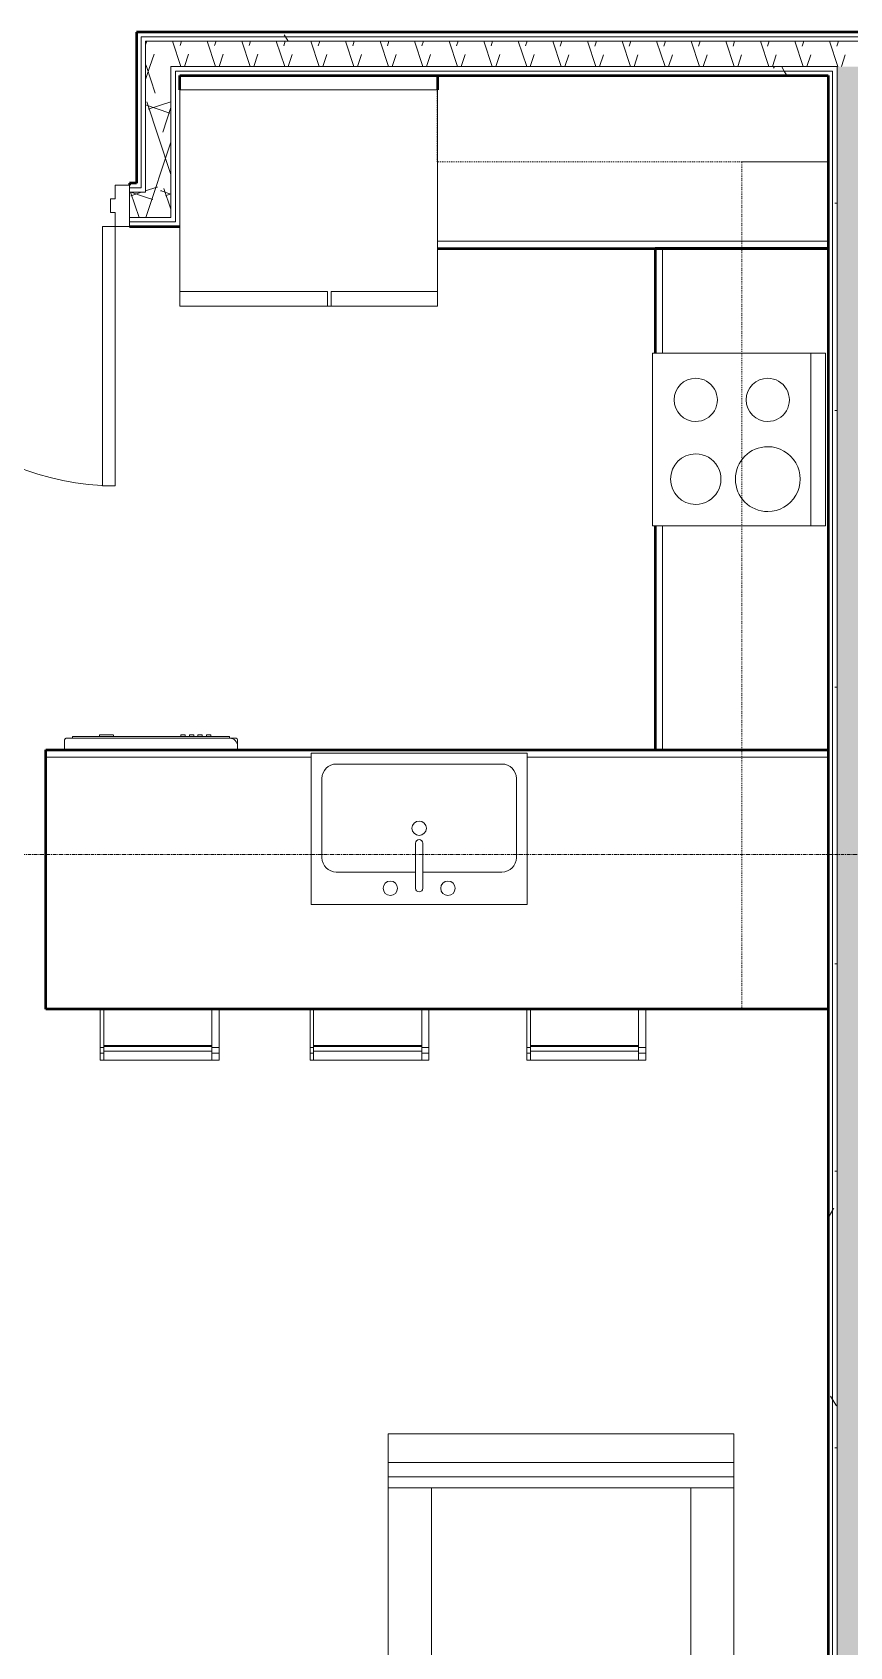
# Model space of a CAD drawing. Extents: x -4294 to -464, y 9706 to 12475.
# Drawn here: x -3029.8 to -2916.3, y 11425.2 to 11649.3 of the extents above; entities that cross this region are included whole.
import ezdxf

# ---------------------------------------------------------------- set-up
doc = ezdxf.new("R2010")
doc.units = 0
doc.linetypes.add('Dash', pattern=[0.25, 0.125, -0.125])
doc.linetypes.add('Grid Line 1_2_', pattern=[0.875, 0.5, -0.125, 0.125, -0.125])
for name, color, linetype, lineweight in [('0-1', 7, 'Continuous', 5), ('0-2', 50, 'Continuous', 13), ('A-DOOR', 31, 'Continuous', 13), ('A-DOOR-5', 31, 'Continuous', 20), ('A-DOOR-6', 31, 'Continuous', 9), ('A-DOOR-FRAM', 31, 'Continuous', 20), ('A-WALL', 113, 'Continuous', 13), ('A-WALL-PATT-5', 111, 'Continuous', 9), ('I-FURN', 30, 'Continuous', 9), ('I-FURN-1', 7, 'Continuous', 9), ('I-WALL-1', 2, 'Continuous', 50), ('P-SANR-FIXT-1', 7, 'Continuous', 9), ('Q-CASE-1', 250, 'Continuous', 50), ('Q-CASE-2', 7, 'Continuous', 9), ('Q-CASE-HDLN-1', 7, 'Dash', 9), ('Q-SPCQ-1', 7, 'Continuous', 9), ('S-GRID-1', 1, 'Grid Line 1_2_', 9)]:
    doc.layers.add(name, color=color, linetype=linetype, lineweight=lineweight)
pattern_1 = [(0, (0, 0), (38.4, 9.6), [1.584, -27.216, 1.584, -27.216, -153.6]), (0, (0, 0), (38.4, 9.6), [-57.6, 1.584, -56.016, 1.584, -27.216, -67.2]), (0, (0, 0), (38.4, 9.6), [-144, 1.584, -17.616, 1.584, -46.416]), (120, (14.4, 4.8), (-27.513844, 28.4553755), [1.584, -27.216, 1.584, -27.216, -153.6]), (120, (14.4, 4.8), (-27.513844, 28.4553755), [-57.6, 1.584, -56.016, 1.584, -27.216, -67.2]), (120, (14.4, 4.8), (-27.513844, 28.4553755), [-144, 1.584, -17.616, 1.584, -46.416]), (240, (19.2, 24), (-10.886156, -38.0553755), [1.584, -27.216, 1.584, -27.216, -153.6]), (240, (19.2, 24), (-10.886156, -38.0553755), [-57.6, 1.584, -56.016, 1.584, -27.216, -67.2]), (240, (19.2, 24), (-10.886156, -38.0553755), [-144, 1.584, -17.616, 1.584, -46.416])]
pattern_2 = [(161.57, (0.6, 0.6), (-4.80033747, -0.00041462), [0, -34.152, 3.792, 0]), (18.43, (-0.6, 0.6), (-4.80033747, 0.00041462), [0, -34.152, 3.792, 0]), (108.43, (0.6, 0.6), (2.39913218, -12.00105099), [11.382, -26.562]), (71.57, (-0.6, 0.6), (2.39913218, 12.00105099), [11.382, -26.562])]

# ---------------------------------------------------------------- blocks, each defined once
blk = doc.blocks.new('OD_CW_Base Cabinet - OD_CW_Base Cabinet-1862514-FLOOR PLAN - 2ND FLOOR')
at = {"layer": 'Q-CASE-1'}
for p, q in [((0.74, -24), (0.74, 12)), ((0.74, 12), (109.34, 12)), ((109.34, -24), (0.74, -24))]:
    blk.add_line(p, q, dxfattribs=at)
at = {"layer": 'Q-CASE-2'}
for p, q in [((0.74, 11), (0.74, 12)), ((0.74, 12), (109.34, 12)), ((37.56, 11), (0.74, 11)), ((0.74, -24), (0.74, 11)), ((0.74, 11), (37.56, 11)), ((109.34, 11), (67.56, 11)), ((67.56, 11), (109.34, 11)), ((109.34, -24), (0.74, -24))]:
    blk.add_line(p, q, dxfattribs=at)
blk = doc.blocks.new('Refrigerator_-_Side-by-Side_6047 - 36_ X 30_-1372843-FLOOR PLAN - 2ND FLOOR')
at = {"layer": 'Q-SPCQ-1'}
for p, q in [((-17.88, 15.58), (17.87, 15.58)), ((-17.88, -14.42), (-17.88, 15.58)), ((-17.88, 15.58), (-3.13, 15.58)), ((-17.88, 15.58), (-17.88, 13.58)), ((-3.13, 13.58), (-17.88, 13.58)), ((-3.13, 13.58), (-3.13, 15.58)), ((-2.63, 15.58), (17.87, 15.58)), ((-2.63, 15.58), (-2.63, 13.58)), ((17.87, 13.58), (-2.63, 13.58)), ((17.87, 15.58), (17.87, -14.42)), ((17.87, 13.58), (17.87, 15.58)), ((17.87, -14.42), (-17.88, -14.42))]:
    blk.add_line(p, q, dxfattribs=at)
blk = doc.blocks.new('Range - 24_ x 24_-V29-FLOOR PLAN - 2ND FLOOR')
at = {"layer": 'Q-SPCQ-1'}
for p, q in [((0, 0), (24, 0)), ((0, -24), (0, 0)), ((24, 0), (24, -24)), ((0, -22), (24, -22)), ((24, -24), (0, -24))]:
    blk.add_line(p, q, dxfattribs=at)
for centre, radius, start, end in [((6.5, -6), 3.5, 360, 180), ((17.5, -6), 3, 360, 180), ((6.5, -6), 3.5, 180, 0), ((17.5, -6), 3, 180, 0), ((6.5, -16), 4.5, 360, 180), ((17.5, -16), 3, 360, 180), ((6.5, -16), 4.5, 180, 0), ((17.5, -16), 3, 180, 0)]:
    blk.add_arc(centre, radius, start, end, dxfattribs=at)
blk = doc.blocks.new('OD_CW_Base Cabinet - OD_CW_Base Cabinet-1445614-FLOOR PLAN - 2ND FLOOR')
at = {"layer": 'Q-CASE-1'}
for p, q in [((0.74, 24), (0.74, 0)), ((70.36, 0), (70.36, 24)), ((0.74, 0), (15.27, 0)), ((39.27, 0), (70.36, 0))]:
    blk.add_line(p, q, dxfattribs=at)
at = {"layer": 'Q-CASE-2'}
for p, q in [((0.74, 1), (0.74, 24)), ((70.36, 24), (70.36, 1)), ((0.74, 0), (0.74, 1)), ((0.74, 1), (15.27, 1)), ((15.27, 1), (0.74, 1)), ((15.27, 0), (0.74, 0)), ((39.27, 1), (70.36, 1)), ((70.36, 1), (39.27, 1)), ((70.36, 0), (39.27, 0)), ((70.36, 1), (70.36, 0))]:
    blk.add_line(p, q, dxfattribs=at)
blk = doc.blocks.new('OD_CW_Base Cabinet - OD_CW_Base Cabinet-V91-FLOOR PLAN - 2ND FLOOR')
at = {"layer": 'Q-CASE-1'}
for p, q in [((0.74, 24), (0.74, 22)), ((0.74, 0), (54.99, 0))]:
    blk.add_line(p, q, dxfattribs=at)
at = {"layer": 'Q-CASE-2'}
for p, q in [((0.74, 22), (0.74, 24)), ((0.74, 1), (54.99, 1)), ((54.99, 1), (0.74, 1)), ((54.99, 0), (0.74, 0))]:
    blk.add_line(p, q, dxfattribs=at)
blk = doc.blocks.new('Sink Kitchen-Single - 30_ x 21_-1372827-FLOOR PLAN - 2ND FLOOR')
at = {"layer": 'P-SANR-FIXT-1'}
for p, q in [((-14.38, 10.41), (15.62, 10.41)), ((-14.38, -10.59), (-14.38, 10.41)), ((15.62, 10.41), (15.62, -10.59)), ((-12.88, -4.09), (-12.88, 6.91)), ((-10.88, 8.91), (12.12, 8.91)), ((14.12, 6.91), (14.12, -4.09)), ((0.12, -8.34), (0.12, -2.09)), ((1.12, -8.34), (1.12, -2.09)), ((0.12, -6.09), (-10.88, -6.09)), ((12.12, -6.09), (1.12, -6.09)), ((15.62, -10.59), (-14.38, -10.59))]:
    blk.add_line(p, q, dxfattribs=at)
for centre, radius, start, end in [((-10.88, 6.91), 2, 90, 180), ((12.12, 6.91), 2, 360, 90), ((0.62, 0), 1, 360, 180), ((0.62, 0), 1, 180, 0), ((0.62, -2.09), 0.5, 360, 180), ((-10.88, -4.09), 2, 180, 270), ((12.12, -4.09), 2, 270, 0), ((-3.38, -8.34), 1, 360, 180), ((-3.38, -8.34), 1, 180, 0), ((0.62, -8.34), 0.5, 180, 0), ((4.62, -8.34), 1, 0, 180), ((4.62, -8.34), 1, 180, 0)]:
    blk.add_arc(centre, radius, start, end, dxfattribs=at)
blk = doc.blocks.new('Dishwasher_15404 - 34_ counter-V30-FLOOR PLAN - 2ND FLOOR')
at = {"layer": 'Q-SPCQ-1'}
for p, q in [((26.68, 0), (25.25, 0)), ((26.87, -22.93), (26.87, -0.2)), ((27.12, -1.09), (26.87, -1.09)), ((27.12, -1.09), (27.12, -22.91)), ((27.37, -4.82), (27.12, -4.82)), ((27.37, -4.86), (27.37, -5.81)), ((27.37, -5.81), (27.37, -6.76)), ((27.12, -6.79), (27.37, -6.79)), ((27.37, -16.15), (27.12, -16.15)), ((27.12, -16.74), (27.37, -16.74)), ((27.37, -17.33), (27.12, -17.33)), ((27.12, -17.92), (27.37, -17.92)), ((27.37, -16.15), (27.37, -16.74)), ((27.37, -17.33), (27.37, -17.92)), ((27.37, -18.51), (27.12, -18.51)), ((27.12, -19.1), (27.37, -19.1)), ((27.37, -19.69), (27.12, -19.69)), ((27.37, -18.51), (27.37, -19.1)), ((27.37, -19.69), (27.37, -20.28)), ((27.12, -20.28), (27.37, -20.28)), ((25.25, -24), (25.8, -24)), ((25.8, -24), (26.68, -24)), ((27.12, -22.91), (26.87, -22.91)), ((26.87, -23.8), (26.87, -22.93))]:
    blk.add_line(p, q, dxfattribs=at)
for centre, radius, start, end in [((26.68, -0.2), 0.197, 360, 90), ((26.68, -0.2), 0.197, 0, 90), ((25.8, -22.93), 1.07, 270, 0), ((26.68, -23.8), 0.197, 270, 0)]:
    blk.add_arc(centre, radius, start, end, dxfattribs=at)
blk = doc.blocks.new('OD_CW_Upper Cabinet - OD_CW_Upper Cabinet-1916543-FLOOR PLAN - 2ND FLOOR')
at = {"layer": 'Q-CASE-HDLN-1'}
for p, q in [((0.74, -24), (0.74, -12)), ((0.74, -12), (118.36, -12)), ((118.36, -12), (118.36, -24)), ((118.36, -24), (0.74, -24))]:
    blk.add_line(p, q, dxfattribs=at)
blk = doc.blocks.new('Bar_Stool_6722_1_ - Bar_Stool_6722_1_-V31-FLOOR PLAN - 2ND FLOOR')
at = {"layer": 'I-FURN-1'}
for p, q in [((1, 0), (0, 0)), ((0, 0), (0, -0.98)), ((0, -0.98), (1, -0.98)), ((0, -0.98), (0, -1.78)), ((0, -1.78), (1, -1.78)), ((0, -7.07), (0, -1.78)), ((1, -1.24), (1, 0)), ((16, 0), (1, 0)), ((1, -1.91), (1, -1.24)), ((16, -1.24), (1, -1.24)), ((1, -1.91), (16, -1.91)), ((1, -2.03), (1, -1.91)), ((1, -7.07), (1, -2.03)), ((1, -2.03), (16, -2.03)), ((16.5, 0), (16, 0)), ((16, 0), (16, -1.24)), ((16, -0.98), (16.5, -0.98)), ((16, -1.24), (16, -1.91)), ((16, -1.78), (16.5, -1.78)), ((16, -1.91), (16, -2.03)), ((16, -2.03), (16, -7.07)), ((16.5, -0.98), (16.5, 0)), ((16.5, -1.78), (16.5, -0.98)), ((16.5, -1.78), (16.5, -7.07))]:
    blk.add_line(p, q, dxfattribs=at)
blk = doc.blocks.new('OD_CW_Upper Cabinet - OD_CW_Upper Cabinet-1916511-FLOOR PLAN - 2ND FLOOR')
at = {"layer": 'Q-CASE-HDLN-1'}
for p, q in [((0.74, -24), (0.74, -12)), ((0.74, -12), (54.99, -12)), ((54.99, -12), (54.99, -24)), ((54.99, -24), (0.74, -24))]:
    blk.add_line(p, q, dxfattribs=at)
blk = doc.blocks.new('Couch-Both_Arms-Generic - 2-1523460-FLOOR PLAN - 2ND FLOOR')
at = {"layer": 'I-FURN'}
for p, q in [((-18, 18.5), (18, 18.5)), ((-18, 17.5), (-18, 18.5)), ((18, 18.5), (18, 17.5)), ((-24, 17.5), (-18, 17.5)), ((-24, -10), (-24, 17.5)), ((-18, 17.5), (-18, -10)), ((18, 17.5), (24, 17.5)), ((18, -10), (18, 17.5)), ((24, 17.5), (24, -10)), ((-24, -10), (24, -10)), ((-24, -13.5), (-24, -10)), ((24, -10), (24, -13.5)), ((-24, -11.5), (24, -11.5)), ((-24, -13.5), (24, -13.5)), ((24, -13.5), (-24, -13.5))]:
    blk.add_line(p, q, dxfattribs=at)
at = {"layer": 'I-FURN-1'}
for p, q in [((-24, -17.5), (-24, -13.5)), ((24, -13.5), (24, -17.5)), ((24, -17.5), (-24, -17.5))]:
    blk.add_line(p, q, dxfattribs=at)
blk = doc.blocks.new('CTR - 1st Phase - Unit Layouts_rvt-1-FLOOR PLAN - 2ND FLOOR')
at = {"layer": '0-2'}
for name, p in [('OD_CW_Base Cabinet - OD_CW_Base Cabinet-V91-FLOOR PLAN - 2ND FLOOR', (-2974.31, 11619.34)), ('OD_CW_Base Cabinet - OD_CW_Base Cabinet-1862514-FLOOR PLAN - 2ND FLOOR', (-3028.66, 11537.71)), ('Sink Kitchen-Single - 30_ x 21_-1372827-FLOOR PLAN - 2ND FLOOR', (-2976.72, 11538.85))]:
    blk.add_blockref(name, p, dxfattribs=at)
for name, p, rotation in [('OD_CW_Upper Cabinet - OD_CW_Upper Cabinet-1916511-FLOOR PLAN - 2ND FLOOR', (-2918.59, 11619.34), 180), ('Refrigerator_-_Side-by-Side_6047 - 36_ X 30_-1372843-FLOOR PLAN - 2ND FLOOR', (-2991.45, 11626.92), 180), ('OD_CW_Upper Cabinet - OD_CW_Upper Cabinet-1916543-FLOOR PLAN - 2ND FLOOR', (-2943.32, 11512.98), 89.99999999999291), ('OD_CW_Base Cabinet - OD_CW_Base Cabinet-1445614-FLOOR PLAN - 2ND FLOOR', (-2943.32, 11620.08), 269.9999999999942), ('Range - 24_ x 24_-V29-FLOOR PLAN - 2ND FLOOR', (-2943.7, 11580.81), 89.99999999998498), ('Dishwasher_15404 - 34_ counter-V30-FLOOR PLAN - 2ND FLOOR', (-3025.32, 11524.46), 89.99999999998947), ('Bar_Stool_6722_1_ - Bar_Stool_6722_1_-V31-FLOOR PLAN - 2ND FLOOR', (-3003.88, 11506.64), 180), ('Bar_Stool_6722_1_ - Bar_Stool_6722_1_-V31-FLOOR PLAN - 2ND FLOOR', (-2974.75, 11506.64), 180), ('Bar_Stool_6722_1_ - Bar_Stool_6722_1_-V31-FLOOR PLAN - 2ND FLOOR', (-2944.63, 11506.64), 180), ('Couch-Both_Arms-Generic - 2-1523460-FLOOR PLAN - 2ND FLOOR', (-2956.4, 11437.29), 180)]:
    blk.add_blockref(name, p, dxfattribs=dict(at, rotation=rotation))
blk = doc.blocks.new('CTR - 1st Phase - Shell_rvt-1-FLOOR PLAN - 2ND FLOOR')
at = {"layer": 'S-GRID-1'}
blk.add_line((-464.45, 11535.19), (-4232.19, 11535.19), dxfattribs=at)
blk = doc.blocks.new('HOLLOW METAL - UNIT DOOR-1960771-FLOOR PLAN - 2ND FLOOR')
at = {"layer": 'A-DOOR-5'}
for p, q in [((16.25, -3.25), (18, -3.25)), ((16.25, -39.25), (16.25, -3.25)), ((18, -3.25), (18, -39.25)), ((18, -39.25), (16.25, -39.25))]:
    blk.add_line(p, q, dxfattribs=at)
at = {"layer": 'A-DOOR-6'}
blk.add_arc((18, -3.25), 36, 180, 270, dxfattribs=at)
at = {"layer": 'A-DOOR-FRAM'}
for p, q in [((-20, 2.5), (-18, 2.5)), ((-20, -3.25), (-20, 2.5)), ((-18, 2.5), (-18, 0.5625)), ((18, 2.5), (20, 2.5)), ((18, 0.5625), (18, 2.5)), ((20, 2.5), (20, -3.25)), ((-18, 0.5625), (-17.375, 0.5625)), ((-17.375, 0.5625), (-17.375, -1.3125)), ((17.375, 0.5625), (18, 0.5625)), ((17.375, -1.3125), (17.375, 0.5625)), ((-18, -1.3125), (-18, -3.25)), ((-17.375, -1.3125), (-18, -1.3125)), ((18, -1.3125), (17.375, -1.3125)), ((18, -3.25), (18, -1.3125)), ((-18, -3.25), (-20, -3.25)), ((20, -3.25), (18, -3.25))]:
    blk.add_line(p, q, dxfattribs=at)

msp = doc.modelspace()

# ---------------------------------------------------------------- hatches: boundary and pattern name
at = {"layer": 'A-WALL-PATT-5'}
h = msp.add_hatch(dxfattribs=at)
h.set_pattern_fill('FP_1', color=256, style=0, pattern_type=2)
h.set_pattern_definition(pattern_1)
h.paths.add_polyline_path([(-2918.0737, 11648.7144), (-2778.9237, 11648.7161), (-2778.9237, 11649.3394), (-3015.3237, 11649.3394), (-3015.3237, 11648.7144), (-2919.3237, 11648.7144)], flags=0)
h = msp.add_hatch(dxfattribs=at)
h.set_pattern_fill('FP_1', color=256, style=0, pattern_type=2)
h.set_pattern_definition(pattern_1)
h.paths.add_polyline_path([(-3014.6987, 11648.0894), (-2779.5487, 11648.0894), (-2779.5487, 11648.7144), (-3014.6987, 11648.7144), (-3014.6987, 11648.1122)], flags=0)
h = msp.add_hatch(dxfattribs=at)
h.set_pattern_fill('FP_41', color=256, style=0, pattern_type=2)
h.set_pattern_definition(pattern_2)
h.paths.add_polyline_path([(-2918.0737, 11644.5894), (-2780.1737, 11644.6062), (-2780.1737, 11648.0894), (-3014.0737, 11648.0894), (-3014.0737, 11644.5894), (-2919.3237, 11644.5894)], flags=0)
h = msp.add_hatch(dxfattribs=at)
h.set_pattern_fill('FP_41', color=256, style=0, pattern_type=2)
h.set_pattern_definition(pattern_2)
h.paths.add_polyline_path([(-3014.0737, 11623.6394), (-3010.5737, 11623.6394), (-3010.5737, 11644.5894), (-3014.0737, 11644.5894), (-3014.0737, 11626.4159)], flags=0)
h = msp.add_hatch(dxfattribs=at)
h.set_pattern_fill('FP_1', color=256, style=0, pattern_type=2)
h.set_pattern_definition(pattern_1)
h.paths.add_polyline_path([(-2900.9309, 11643.9644), (-2783.6737, 11643.9674), (-2783.6737, 11644.5894), (-2914.5737, 11644.5894), (-2914.5737, 11643.9644), (-2913.3237, 11643.9644)], flags=0)
h.paths.add_polyline_path([(-3009.9487, 11643.9644), (-2918.0737, 11643.9644), (-2918.0737, 11644.5894), (-3010.5737, 11644.5894), (-3010.5737, 11643.9644)], flags=0)
h = msp.add_hatch(dxfattribs=at)
h.set_pattern_fill('FP_1', color=256, style=0, pattern_type=2)
h.set_pattern_definition(pattern_1)
h.paths.add_polyline_path([(-2784.9237, 11643.3394), (-2784.2987, 11643.3394), (-2784.2987, 11643.9644), (-2913.9487, 11643.9644), (-2913.9487, 11643.3394), (-2788.2173, 11643.3394)], flags=0)
h.paths.add_polyline_path([(-3009.9487, 11643.3394), (-2918.6987, 11643.3394), (-2918.6987, 11643.9644), (-3009.9487, 11643.9644)], flags=0)
h = msp.add_hatch(dxfattribs=at)
h.set_pattern_fill('FP_1', color=256, style=0, pattern_type=2)
h.set_pattern_definition(pattern_1)
h.paths.add_polyline_path([(-2918.6987, 11255.3644), (-2918.6987, 11643.3394), (-2919.3237, 11643.3394), (-2919.3237, 11255.3644)], flags=0)
h = msp.add_hatch(dxfattribs=at)
h.set_pattern_fill('FP_1', color=256, style=0, pattern_type=2)
h.set_pattern_definition(pattern_1)
h.paths.add_polyline_path([(-2918.6987, 11255.3644), (-2918.0737, 11255.3644), (-2918.0737, 11643.9644), (-2918.6987, 11643.9644), (-2918.6987, 11283.882)], flags=0)
h = msp.add_hatch(dxfattribs=at)
h.set_pattern_fill('FP_41', color=256, style=0, pattern_type=2)
h.set_pattern_definition(pattern_2)
h.paths.add_polyline_path([(-2914.5737, 11255.3644), (-2914.5737, 11644.5894), (-2918.0737, 11644.5894), (-2918.0737, 11255.3644)], flags=0)
h = msp.add_hatch(dxfattribs=at)
h.set_pattern_fill('FP_41', color=256, style=0, pattern_type=2)
h.set_pattern_definition(pattern_2)
h.paths.add_polyline_path([(-3077.7737, 11623.6394), (-3056.3237, 11623.6394), (-3056.3237, 11627.1394), (-3077.7737, 11627.1007)], flags=0)
h.paths.add_polyline_path([(-3016.3237, 11623.6394), (-3014.0737, 11623.6394), (-3014.0737, 11627.1394), (-3016.3237, 11627.1394), (-3016.3237, 11624.3269)], flags=0)
h = msp.add_hatch(dxfattribs=at)
h.set_pattern_fill('FP_1', color=256, style=0, pattern_type=2)
h.set_pattern_definition(pattern_1)
h.paths.add_polyline_path([(-3014.7238, 11627.1394), (-3014.6987, 11627.1394), (-3014.6987, 11627.7644), (-3016.3237, 11627.7644), (-3016.3237, 11627.1394), (-3015.3237, 11627.1394)], flags=0)
h.paths.add_polyline_path([(-3076.5237, 11627.1394), (-3056.3237, 11627.1394), (-3056.3237, 11627.7644), (-3077.1487, 11627.7644), (-3077.1487, 11627.1394)], flags=0)
h = msp.add_hatch(dxfattribs=at)
h.set_pattern_fill('FP_1', color=256, style=0, pattern_type=2)
h.set_pattern_definition(pattern_1)
h.paths.add_polyline_path([(-3015.3237, 11627.7644), (-3015.3237, 11628.3894), (-3016.3237, 11628.3894), (-3016.3237, 11627.7644)], flags=0)
h.paths.add_polyline_path([(-3063.8642, 11627.7644), (-3056.3237, 11627.7644), (-3056.3237, 11628.3894), (-3076.5237, 11628.3894), (-3076.5237, 11627.7644)], flags=0)
h = msp.add_hatch(dxfattribs=at)
h.set_pattern_fill('FP_1', color=256, style=0, pattern_type=2)
h.set_pattern_definition(pattern_1)
h.paths.add_polyline_path([(-3014.0737, 11623.0144), (-3010.5737, 11623.0144), (-3010.5737, 11623.6394), (-3016.3237, 11623.6394), (-3016.3237, 11623.0144), (-3015.1452, 11623.0144)], flags=0)
h.paths.add_polyline_path([(-3077.7737, 11623.0144), (-3056.3237, 11623.0144), (-3056.3237, 11623.6394), (-3081.2737, 11623.6394), (-3081.2737, 11623.5727), (-3077.7737, 11623.5727)], flags=0)
h = msp.add_hatch(dxfattribs=at)
h.set_pattern_fill('FP_1', color=256, style=0, pattern_type=2)
h.set_pattern_definition(pattern_1)
h.paths.add_polyline_path([(-3076.5237, 11622.3894), (-3056.3237, 11622.3894), (-3056.3237, 11623.0144), (-3077.7737, 11623.0144), (-3077.7737, 11622.3894)], flags=0)
h.paths.add_polyline_path([(-3010.5737, 11622.3894), (-3009.9487, 11622.3894), (-3009.9487, 11623.0144), (-3016.3237, 11623.0144), (-3016.3237, 11622.3894), (-3014.0737, 11622.3894)], flags=0)

# ---------------------------------------------------------------- linework, layer by layer
at = {"layer": 'A-WALL'}
for p, q in [((-2779.5487, 11648.7144), (-3014.6987, 11648.7144)), ((-3014.6987, 11627.7644), (-3014.6987, 11648.7144)), ((-2780.1737, 11648.0894), (-3014.0737, 11648.0894)), ((-3014.0737, 11627.1394), (-3014.0737, 11648.0894)), ((-2918.0737, 11644.5894), (-3010.5737, 11644.5894)), ((-3010.5737, 11623.6394), (-3010.5737, 11644.5894)), ((-2918.6987, 11643.9644), (-3009.9487, 11643.9644)), ((-3009.9487, 11623.0144), (-3009.9487, 11643.9644)), ((-2918.6987, 11255.3644), (-2918.6987, 11643.9644)), ((-2918.0737, 11255.3644), (-2918.0737, 11644.5894)), ((-3014.6987, 11627.7644), (-3016.3237, 11627.7644)), ((-3014.0737, 11627.1394), (-3016.3237, 11627.1394)), ((-3010.5737, 11623.6394), (-3016.3237, 11623.6394)), ((-3009.9487, 11623.0144), (-3016.3237, 11623.0144))]:
    msp.add_line(p, q, dxfattribs=at)
at = {"layer": 'I-WALL-1'}
for p, q in [((-2778.9237, 11649.3394), (-3015.3237, 11649.3394)), ((-3015.3237, 11649.3394), (-3015.3237, 11628.3894)), ((-3009.3237, 11643.3394), (-2919.3237, 11643.3394)), ((-3009.3237, 11641.3394), (-3009.3237, 11643.3394)), ((-2919.3237, 11643.3394), (-2919.3237, 11383.2761)), ((-3015.3237, 11628.3894), (-3016.3237, 11628.3894)), ((-3016.3237, 11628.3894), (-3016.3237, 11628.1394)), ((-3016.3237, 11622.3894), (-3009.3237, 11622.3894))]:
    msp.add_line(p, q, dxfattribs=at)

# ---------------------------------------------------------------- block references
at = {"layer": '0-1'}
for name in ['CTR - 1st Phase - Shell_rvt-1-FLOOR PLAN - 2ND FLOOR', 'CTR - 1st Phase - Unit Layouts_rvt-1-FLOOR PLAN - 2ND FLOOR']:
    msp.add_blockref(name, (0, 0), dxfattribs=at)
at = {"layer": 'A-DOOR'}
msp.add_blockref('HOLLOW METAL - UNIT DOOR-1960771-FLOOR PLAN - 2ND FLOOR', (-3036.3237, 11625.6394), dxfattribs=at)

doc.saveas('drawing.dxf')
